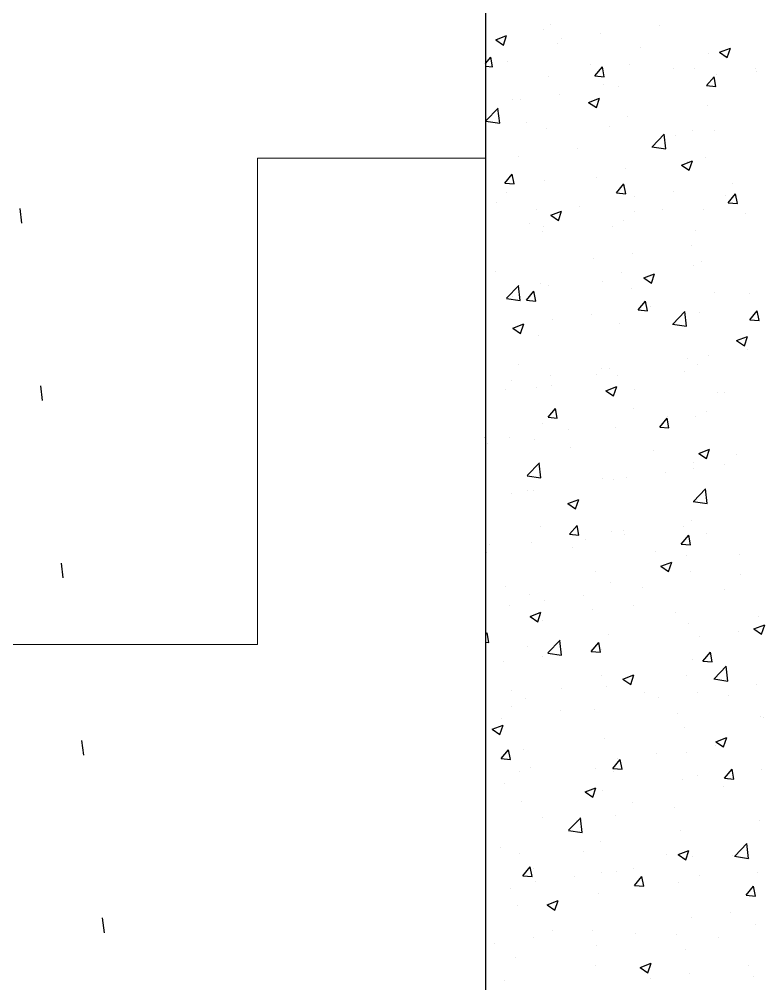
# Model space of a CAD drawing. Header units: millimetres. Extents: x 331487 to 517269, y 198509 to 399936.
# Drawn here: x 419421 to 419899, y 394134 to 394754 of the extents above; entities that cross this region are included whole.
import ezdxf

# ---------------------------------------------------------------- set-up
doc = ezdxf.new("R2010")
doc.units = ezdxf.units.MM
doc.header["$MEASUREMENT"] = 0
doc.layers.add('9th_Column', color=2, linetype='Continuous', lineweight=25)
doc.layers.add('9th_Hatch-4', color=252, linetype='Continuous', lineweight=5)
doc.layers.add('COLUMN', color=6, linetype='Continuous')

msp = doc.modelspace()

# ---------------------------------------------------------------- linework, layer by layer
at = {"layer": '9th_Column'}
msp.add_line((419720.13, 398049.03), (419720.13, 392649.03), dxfattribs=at)
at = {"layer": '9th_Hatch-4', "linetype": 'Continuous'}
for p, q in [((419573.66, 394664.61), (419720.13, 394664.61)), ((419573.66, 394352.11), (419573.66, 394664.61)), ((419261.16, 394352.11), (419573.66, 394352.11))]:
    msp.add_line(p, q, dxfattribs=at)
at = {"layer": 'COLUMN', "color": 2, "linetype": 'Continuous'}
for p, q in [((419757.59, 394747.07), (419757.59, 394747.07)), ((419761.58, 394750.32), (419761.58, 394750.32)), ((419831.69, 394749.75), (419831.69, 394749.75)), ((419726.66, 394740.63), (419733.66, 394743.32)), ((419726.66, 394740.63), (419731.63, 394737.27)), ((419731.63, 394737.27), (419733.66, 394743.32)), ((419768.79, 394741.47), (419768.79, 394741.47)), ((419793.82, 394744.77), (419793.82, 394744.77)), ((419766.48, 394737.99), (419766.48, 394737.99)), ((419819.87, 394735.73), (419819.87, 394735.73)), ((419870.37, 394732.62), (419877.37, 394735.31)), ((419873.25, 394733.48), (419873.25, 394733.48)), ((419875.34, 394729.26), (419877.37, 394735.31)), ((419720.13, 394725.49), (419723.45, 394729.45)), ((419724.61, 394723.17), (419723.45, 394729.44)), ((419863.64, 394731.57), (419863.64, 394731.57)), ((419870.37, 394732.62), (419875.35, 394729.27)), ((419720.13, 394723.57), (419724.61, 394723.18)), ((419734.19, 394726.81), (419734.19, 394726.81)), ((419787.57, 394724.56), (419787.57, 394724.56)), ((419790.36, 394717.43), (419795.18, 394723.18)), ((419796.33, 394716.9), (419795.18, 394723.17)), ((419812.3, 394724.53), (419812.3, 394724.53)), ((419840.95, 394722.3), (419840.95, 394722.3)), ((419854.1, 394722.08), (419854.1, 394722.08)), ((419893.58, 394721.92), (419893.58, 394721.92)), ((419760.36, 394717.03), (419760.36, 394717.03)), ((419790.36, 394717.43), (419796.33, 394716.91)), ((419862.08, 394711.16), (419866.9, 394716.9)), ((419868.06, 394710.62), (419866.9, 394716.89)), ((419868.54, 394718.62), (419868.54, 394718.62)), ((419894.33, 394720.05), (419894.33, 394720.05)), ((419795.79, 394712.07), (419795.79, 394712.07)), ((419805.39, 394710.31), (419805.39, 394710.31)), ((419862.08, 394711.16), (419868.06, 394710.63)), ((419767.51, 394705.32), (419767.51, 394705.32)), ((419786.35, 394700.37), (419793.35, 394703.06)), ((419791.32, 394697.01), (419793.35, 394703.05)), ((419720.42, 394688.49), (419728.21, 394696.61)), ((419729.22, 394687.02), (419728.12, 394696.52)), ((419737.47, 394702.06), (419737.47, 394702.06)), ((419742.48, 394702.03), (419742.48, 394702.03)), ((419786.35, 394700.37), (419791.32, 394697.01)), ((419862.43, 394698.28), (419862.43, 394698.28)), ((419811.08, 394691.24), (419811.08, 394691.24)), ((419720.33, 394688.4), (419729.22, 394687.02)), ((419746.59, 394687.16), (419746.59, 394687.16)), ((419799.97, 394684.9), (419799.97, 394684.9)), ((419759.15, 394683.75), (419759.15, 394683.75)), ((419827.14, 394671.94), (419834.93, 394680.05)), ((419835.95, 394670.47), (419834.84, 394679.96)), ((419842.23, 394679.18), (419842.23, 394679.18)), ((419853.35, 394682.65), (419853.35, 394682.65)), ((419867.27, 394682.48), (419867.27, 394682.48)), ((419827.05, 394671.84), (419835.95, 394670.46)), ((419741.21, 394665.88), (419741.21, 394665.88)), ((419779.08, 394670.87), (419779.08, 394670.87)), ((419846.04, 394660.11), (419853.04, 394662.79)), ((419846.04, 394660.11), (419851.02, 394656.75)), ((419849.97, 394662.42), (419849.97, 394662.42)), ((419851.01, 394656.75), (419853.04, 394662.79)), ((419861.21, 394664.99), (419861.21, 394664.99)), ((419732.51, 394648.49), (419737.33, 394654.23)), ((419738.48, 394647.96), (419737.32, 394654.22)), ((419809.87, 394657.95), (419809.87, 394657.95)), ((419732.51, 394648.49), (419738.48, 394647.96)), ((419757.93, 394650.46), (419757.93, 394650.46)), ((419791.66, 394652.4), (419791.66, 394652.4)), ((419804.23, 394642.21), (419809.05, 394647.96)), ((419810.21, 394641.68), (419809.05, 394647.95)), ((419878.83, 394648.02), (419878.83, 394648.02)), ((419733.34, 394642.39), (419733.34, 394642.39)), ((419804.23, 394642.21), (419810.21, 394641.69)), ((419840.96, 394643.04), (419840.96, 394643.04)), ((419875.96, 394635.94), (419880.78, 394641.68)), ((419881.93, 394635.41), (419880.78, 394641.67)), ((419727.11, 394636.06), (419727.11, 394636.06)), ((419815.93, 394639.74), (419815.93, 394639.74)), ((419873.94, 394640.46), (419873.94, 394640.46)), ((419875.96, 394635.94), (419881.94, 394635.41)), ((419422.31, 394622.71), (419421.2, 394632.21)), ((419752.77, 394631.43), (419752.77, 394631.43)), ((419762.02, 394627.85), (419769.02, 394630.54)), ((419766.99, 394624.5), (419769.02, 394630.54)), ((419780.5, 394633.8), (419780.5, 394633.8)), ((419815.62, 394630.45), (419815.62, 394630.45)), ((419833.88, 394631.55), (419833.88, 394631.55)), ((419860, 394631.71), (419860, 394631.71)), ((419887.26, 394629.29), (419887.26, 394629.29)), ((419748.2, 394622.63), (419748.2, 394622.63)), ((419762.02, 394627.85), (419766.99, 394624.5)), ((419808.65, 394624.66), (419808.65, 394624.66)), ((419756.71, 394617.17), (419756.71, 394617.17)), ((419757.3, 394620.44), (419757.3, 394620.44)), ((419801.58, 394620.37), (419801.58, 394620.37)), ((419854.96, 394618.12), (419854.96, 394618.12)), ((419814.65, 394603.6), (419814.65, 394603.6)), ((419852.53, 394608.58), (419852.53, 394608.58)), ((419789.62, 394600.3), (419789.62, 394600.3)), ((419858.78, 394598.42), (419858.78, 394598.42)), ((419726.47, 394591.99), (419726.47, 394591.99)), ((419807.44, 394591.37), (419807.44, 394591.37)), ((419853.81, 394595.45), (419853.81, 394595.45)), ((419795.49, 394585.44), (419795.49, 394585.44)), ((419821.71, 394587.59), (419828.71, 394590.28)), ((419821.71, 394587.59), (419826.68, 394584.24)), ((419826.68, 394584.23), (419828.71, 394590.28)), ((419733.68, 394574.52), (419741.46, 394582.64)), ((419742.48, 394573.05), (419741.38, 394582.55)), ((419746.38, 394573.27), (419751.2, 394579.01)), ((419752.36, 394572.74), (419751.2, 394579)), ((419755.5, 394583.88), (419755.5, 394583.88)), ((419760.6, 394582.97), (419760.6, 394582.97)), ((419813.98, 394580.72), (419813.98, 394580.72)), ((419733.59, 394574.43), (419742.48, 394573.05)), ((419737.17, 394575.43), (419737.17, 394575.43)), ((419746.38, 394573.27), (419752.36, 394572.74)), ((419818.11, 394566.99), (419822.93, 394572.74)), ((419824.08, 394566.46), (419822.93, 394572.73)), ((419867.37, 394578.46), (419867.37, 394578.46)), ((419889.38, 394577.46), (419889.38, 394577.46)), ((419818.11, 394566.99), (419824.09, 394566.47)), ((419826.22, 394569.14), (419826.22, 394569.14)), ((419889.83, 394560.72), (419894.65, 394566.46)), ((419895.81, 394560.19), (419894.65, 394566.45)), ((419763.31, 394560.86), (419763.31, 394560.86)), ((419788.35, 394564.16), (419788.35, 394564.16)), ((419840.4, 394557.97), (419848.19, 394566.09)), ((419849.2, 394556.5), (419848.1, 394566)), ((419857.56, 394565.13), (419857.56, 394565.13)), ((419889.83, 394560.72), (419895.81, 394560.19)), ((419737.69, 394555.34), (419744.69, 394558.03)), ((419737.69, 394555.34), (419742.66, 394551.98)), ((419742.66, 394551.98), (419744.68, 394558.02)), ((419806.22, 394558.09), (419806.22, 394558.09)), ((419840.31, 394557.88), (419849.21, 394556.5)), ((419754.28, 394550.59), (419754.28, 394550.59)), ((419881.4, 394547.33), (419888.4, 394550.02)), ((419886.37, 394543.97), (419888.4, 394550.01)), ((419881.4, 394547.33), (419886.37, 394543.97)), ((419888.1, 394541.31), (419888.1, 394541.31)), ((419849.68, 394535.79), (419849.68, 394535.79)), ((419863.07, 394538.02), (419863.07, 394538.02)), ((419741.13, 394531.87), (419741.13, 394531.87)), ((419794.51, 394529.62), (419794.51, 394529.62)), ((419799.91, 394529.7), (419799.91, 394529.7)), ((419856.35, 394531.84), (419856.35, 394531.84)), ((419762.04, 394524.71), (419762.04, 394524.71)), ((419791.36, 394525.78), (419791.36, 394525.78)), ((419805, 394524.8), (419805, 394524.8)), ((419847.89, 394527.36), (419847.89, 394527.36)), ((419435.57, 394508.75), (419434.46, 394518.24)), ((419737.01, 394521.42), (419737.01, 394521.42)), ((419753.07, 394517.3), (419753.07, 394517.3)), ((419762.21, 394518.44), (419762.21, 394518.44)), ((419797.38, 394515.08), (419804.38, 394517.76)), ((419802.35, 394511.72), (419804.37, 394517.76)), ((419733.04, 394515.77), (419733.04, 394515.77)), ((419797.38, 394515.08), (419802.35, 394511.72)), ((419815.6, 394516.18), (419815.6, 394516.18)), ((419868.98, 394513.93), (419868.98, 394513.93)), ((419873.64, 394513.83), (419873.64, 394513.83)), ((419760.26, 394498.05), (419765.08, 394503.79)), ((419760.26, 394498.05), (419766.23, 394497.53)), ((419766.23, 394497.52), (419765.07, 394503.79)), ((419815.32, 394503.82), (419815.32, 394503.82)), ((419836.76, 394498.57), (419836.76, 394498.57)), ((419855.13, 394498.55), (419855.13, 394498.55)), ((419861.8, 394501.87), (419861.8, 394501.87)), ((419757, 394493.81), (419757, 394493.81)), ((419831.98, 394491.77), (419836.8, 394497.52)), ((419831.98, 394491.77), (419837.96, 394491.25)), ((419837.96, 394491.24), (419836.8, 394497.51)), ((419773.61, 394490.26), (419773.61, 394490.26)), ((419803.79, 394491.51), (419803.79, 394491.51)), ((419720.13, 394485.42), (419720.36, 394485.51)), ((419720.13, 394484.85), (419720.35, 394485.51)), ((419721.23, 394481.04), (419721.23, 394481.04)), ((419735.73, 394485.27), (419735.73, 394485.27)), ((419751.85, 394484.01), (419751.85, 394484.01)), ((419774.62, 394478.79), (419774.62, 394478.79)), ((419828, 394476.53), (419828, 394476.53)), ((419857.07, 394474.81), (419864.07, 394477.5)), ((419857.07, 394474.81), (419862.04, 394471.46)), ((419862.04, 394471.46), (419864.07, 394477.5)), ((419881.38, 394474.28), (419881.38, 394474.28)), ((419746.93, 394460.56), (419754.72, 394468.68)), ((419755.74, 394459.09), (419754.63, 394468.59)), ((419853.51, 394468.82), (419853.51, 394468.82)), ((419873.36, 394467.41), (419873.36, 394467.41)), ((419835.49, 394462.43), (419835.49, 394462.43)), ((419853.92, 394465.26), (419853.92, 394465.26)), ((419746.85, 394460.47), (419755.74, 394459.09)), ((419795.2, 394458.81), (419795.2, 394458.81)), ((419802.57, 394458.22), (419802.57, 394458.22)), ((419810.45, 394459.13), (419810.45, 394459.13)), ((419736.88, 394448.8), (419736.88, 394448.8)), ((419747.3, 394450.82), (419747.3, 394450.82)), ((419750.63, 394450.72), (419750.63, 394450.72)), ((419853.66, 394444.01), (419861.45, 394452.13)), ((419862.46, 394442.54), (419861.36, 394452.04)), ((419773.05, 394442.56), (419780.05, 394445.25)), ((419773.05, 394442.56), (419778.02, 394439.21)), ((419778.02, 394439.2), (419780.04, 394445.25)), ((419853.57, 394443.92), (419862.46, 394442.54)), ((419852.7, 394431.97), (419852.7, 394431.97)), ((419755.14, 394427.69), (419755.14, 394427.69)), ((419774.13, 394422.83), (419778.95, 394428.57)), ((419780.11, 394422.3), (419778.95, 394428.57)), ((419801.36, 394424.93), (419801.36, 394424.93)), ((419808.52, 394425.43), (419808.52, 394425.43)), ((419847.06, 394427.97), (419847.06, 394427.97)), ((419749.42, 394417.43), (419749.42, 394417.43)), ((419774.13, 394422.83), (419780.11, 394422.31)), ((419784.15, 394419.69), (419784.15, 394419.69)), ((419809.18, 394422.99), (419809.18, 394422.99)), ((419845.86, 394416.55), (419850.68, 394422.3)), ((419851.83, 394416.02), (419850.68, 394422.29)), ((419861.91, 394423.18), (419861.91, 394423.18)), ((419720.99, 394411.38), (419720.99, 394411.38)), ((419722.84, 394416.51), (419722.84, 394416.51)), ((419776.23, 394414.25), (419776.23, 394414.25)), ((419829.61, 394412), (419829.61, 394412)), ((419845.86, 394416.55), (419851.84, 394416.03)), ((419832.74, 394402.3), (419839.74, 394404.99)), ((419837.71, 394398.94), (419839.73, 394404.98)), ((419849.39, 394409.16), (419849.39, 394409.16)), ((419882.99, 394409.74), (419882.99, 394409.74)), ((419448.82, 394394.78), (419447.72, 394404.28)), ((419791.07, 394399.15), (419791.07, 394399.15)), ((419832.74, 394402.3), (419837.71, 394398.94)), ((419851.48, 394398.68), (419851.48, 394398.68)), ((419883.9, 394396.85), (419883.9, 394396.85)), ((419732.75, 394389.14), (419732.75, 394389.14)), ((419800.14, 394391.64), (419800.14, 394391.64)), ((419820.75, 394388.53), (419820.75, 394388.53)), ((419873.35, 394387.2), (419873.35, 394387.2)), ((419748.2, 394384.14), (419748.2, 394384.14)), ((419757.84, 394380.25), (419757.84, 394380.25)), ((419782.87, 394383.55), (419782.87, 394383.55)), ((419735.25, 394376.86), (419735.25, 394376.86)), ((419788.63, 394374.6), (419788.63, 394374.6)), ((419815.03, 394377.19), (419815.03, 394377.19)), ((419748.71, 394370.05), (419755.72, 394372.73)), ((419748.71, 394370.05), (419753.69, 394366.69)), ((419753.68, 394366.69), (419755.71, 394372.73)), ((419842.01, 394372.34), (419842.01, 394372.34)), ((419895.39, 394370.09), (419895.39, 394370.09)), ((419756.71, 394367.18), (419756.71, 394367.18)), ((419850.27, 394365.39), (419850.27, 394365.39)), ((419892.43, 394362.04), (419899.43, 394364.72)), ((419892.43, 394362.04), (419897.4, 394358.68)), ((419897.4, 394358.68), (419899.42, 394364.72)), ((419720.13, 394358.47), (419721.1, 394359.63)), ((419722.25, 394353.35), (419721.1, 394359.62)), ((419798.92, 394358.35), (419798.92, 394358.35)), ((419857.6, 394357.41), (419857.6, 394357.41)), ((419882.63, 394360.7), (419882.63, 394360.7)), ((419720.13, 394353.55), (419722.26, 394353.36)), ((419746.99, 394350.85), (419746.99, 394350.85)), ((419760.19, 394346.6), (419767.98, 394354.71)), ((419769, 394345.13), (419767.89, 394354.62)), ((419788.01, 394347.61), (419792.83, 394353.35)), ((419793.98, 394347.08), (419792.82, 394353.35)), ((419756.57, 394344.11), (419756.57, 394344.11)), ((419760.1, 394346.5), (419769, 394345.12)), ((419788.01, 394347.61), (419793.98, 394347.09)), ((419794.44, 394349.09), (419794.44, 394349.09)), ((419859.73, 394341.33), (419864.55, 394347.08)), ((419865.71, 394340.8), (419864.55, 394347.07)), ((419731.53, 394340.81), (419731.53, 394340.81)), ((419853.22, 394342.19), (419853.22, 394342.19)), ((419859.73, 394341.33), (419865.71, 394340.81)), ((419866.92, 394330.04), (419874.7, 394338.16)), ((419875.72, 394328.57), (419874.62, 394338.07)), ((419794.9, 394332.18), (419794.9, 394332.18)), ((419808.41, 394329.78), (419815.41, 394332.47)), ((419813.37, 394326.43), (419815.4, 394332.47)), ((419849.05, 394332.1), (419849.05, 394332.1)), ((419797.71, 394325.06), (419797.71, 394325.06)), ((419808.41, 394329.78), (419813.38, 394326.43)), ((419866.83, 394329.95), (419875.72, 394328.57)), ((419894.2, 394326.25), (419894.2, 394326.25)), ((419736.58, 394322.17), (419736.58, 394322.17)), ((419769.16, 394323.5), (419769.16, 394323.5)), ((419822.54, 394321.25), (419822.54, 394321.25)), ((419856.32, 394321.26), (419856.32, 394321.26)), ((419875.92, 394318.99), (419875.92, 394318.99)), ((419736.86, 394312.32), (419736.86, 394312.32)), ((419745.77, 394317.56), (419745.77, 394317.56)), ((419831.29, 394317.96), (419831.29, 394317.96)), ((419768.13, 394309.65), (419768.13, 394309.65)), ((419790.24, 394310.07), (419790.24, 394310.07)), ((419843.62, 394307.81), (419843.62, 394307.81)), ((419724.38, 394297.53), (419731.38, 394300.22)), ((419729.35, 394294.17), (419731.38, 394300.22)), ((419730.26, 394304.66), (419730.26, 394304.66)), ((419897, 394305.56), (419897, 394305.56)), ((419898.35, 394305.21), (419898.35, 394305.21)), ((419724.38, 394297.53), (419729.36, 394294.18)), ((419847.84, 394298.81), (419847.84, 394298.81)), ((419462.08, 394280.82), (419460.98, 394290.32)), ((419796.49, 394291.77), (419796.49, 394291.77)), ((419868.1, 394289.52), (419875.1, 394292.21)), ((419868.1, 394289.52), (419873.07, 394286.17)), ((419873.07, 394286.17), (419875.09, 394292.21)), ((419730.16, 394278.67), (419734.98, 394284.41)), ((419736.13, 394278.13), (419734.97, 394284.4)), ((419744.55, 394284.27), (419744.55, 394284.27)), ((419830.02, 394281.82), (419830.02, 394281.82)), ((419849.09, 394282.53), (419849.09, 394282.53)), ((419867.89, 394286.81), (419867.89, 394286.81)), ((419730.16, 394278.67), (419736.13, 394278.14)), ((419801.88, 394272.39), (419806.7, 394278.14)), ((419804.98, 394278.52), (419804.98, 394278.52)), ((419807.86, 394271.86), (419806.7, 394278.13)), ((419741.83, 394270.21), (419741.83, 394270.21)), ((419749.26, 394272.67), (419749.26, 394272.67)), ((419790.77, 394272.52), (419790.77, 394272.52)), ((419801.88, 394272.39), (419807.86, 394271.87)), ((419802.64, 394270.41), (419802.64, 394270.41)), ((419873.61, 394266.11), (419878.43, 394271.86)), ((419879.58, 394265.58), (419878.43, 394271.85)), ((419897.13, 394271.92), (419897.13, 394271.92)), ((419732.45, 394262.51), (419732.45, 394262.51)), ((419846.62, 394265.52), (419846.62, 394265.52)), ((419856.02, 394268.16), (419856.02, 394268.16)), ((419873.61, 394266.12), (419879.59, 394265.59)), ((419784.07, 394257.27), (419791.08, 394259.96)), ((419784.07, 394257.27), (419789.05, 394253.91)), ((419789.04, 394253.91), (419791.07, 394259.95)), ((419795.28, 394258.48), (419795.28, 394258.48)), ((419873.05, 394260.57), (419873.05, 394260.57)), ((419743.34, 394250.98), (419743.34, 394250.98)), ((419814.73, 394250.56), (419814.73, 394250.56)), ((419841.58, 394247.36), (419841.58, 394247.36)), ((419756.41, 394240.55), (419756.41, 394240.55)), ((419773.45, 394232.63), (419781.24, 394240.75)), ((419778.68, 394239.08), (419778.68, 394239.08)), ((419782.25, 394231.16), (419781.15, 394240.66)), ((419803.71, 394242.38), (419803.71, 394242.38)), ((419895.92, 394238.63), (419895.92, 394238.63)), ((419773.36, 394232.54), (419782.26, 394231.16)), ((419845.4, 394232.23), (419845.4, 394232.23)), ((419729.79, 394221.57), (419729.79, 394221.57)), ((419783.17, 394219.31), (419783.17, 394219.31)), ((419794.06, 394225.19), (419794.06, 394225.19)), ((419843.76, 394217.01), (419850.77, 394219.69)), ((419848.73, 394213.65), (419850.76, 394219.69)), ((419880.17, 394216.08), (419887.96, 394224.2)), ((419888.98, 394214.61), (419887.87, 394224.11)), ((419742.12, 394217.69), (419742.12, 394217.69)), ((419836.55, 394217.06), (419836.55, 394217.06)), ((419843.76, 394217.01), (419848.74, 394213.65)), ((419852.92, 394215.57), (419852.92, 394215.57)), ((419878.43, 394216.24), (419878.43, 394216.24)), ((419880.09, 394215.99), (419888.98, 394214.61)), ((419889.93, 394214.8), (419889.93, 394214.8)), ((419744.03, 394203.45), (419748.85, 394209.19)), ((419750.01, 394202.92), (419748.85, 394209.18)), ((419750.87, 394208.14), (419750.87, 394208.14)), ((419815.28, 394207.92), (419815.28, 394207.92)), ((419744.03, 394203.45), (419750.01, 394202.92)), ((419777.4, 394202.94), (419777.4, 394202.94)), ((419794.61, 394205.55), (419794.61, 394205.55)), ((419804.25, 394205.88), (419804.25, 394205.88)), ((419815.76, 394197.17), (419820.58, 394202.92)), ((419821.73, 394196.64), (419820.57, 394202.91)), ((419857.64, 394203.63), (419857.64, 394203.63)), ((419894.7, 394205.34), (419894.7, 394205.34)), ((419736.29, 394195.54), (419736.29, 394195.54)), ((419752.37, 394199.64), (419752.37, 394199.64)), ((419815.76, 394197.17), (419821.73, 394196.65)), ((419844.19, 394198.94), (419844.19, 394198.94)), ((419887.48, 394190.9), (419892.3, 394196.64)), ((419893.46, 394190.37), (419892.3, 394196.63)), ((419792.84, 394191.9), (419792.84, 394191.9)), ((419887.48, 394190.9), (419893.46, 394190.37)), ((419740.91, 394184.4), (419740.91, 394184.4)), ((419759.74, 394184.75), (419766.74, 394187.44)), ((419759.74, 394184.75), (419764.72, 394181.4)), ((419764.71, 394181.4), (419766.74, 394187.44)), ((419475.34, 394166.85), (419474.23, 394176.35)), ((419852.12, 394176.8), (419852.12, 394176.8)), ((419877.16, 394180.09), (419877.16, 394180.09)), ((419893.48, 394172.06), (419893.48, 394172.06)), ((419751.1, 394163.5), (419751.1, 394163.5)), ((419763.27, 394168.48), (419763.27, 394168.48)), ((419788.97, 394168.48), (419788.97, 394168.48)), ((419816.66, 394166.23), (419816.66, 394166.23)), ((419842.97, 394165.65), (419842.97, 394165.65)), ((419870.04, 394163.97), (419870.04, 394163.97)), ((419726.06, 394160.2), (419726.06, 394160.2)), ((419791.63, 394158.61), (419791.63, 394158.61)), ((419739.69, 394151.12), (419739.69, 394151.12)), ((419848.8, 394155.9), (419848.8, 394155.9)), ((419790.48, 394145.89), (419790.48, 394145.89)), ((419819.43, 394144.49), (419826.43, 394147.18)), ((419824.4, 394141.14), (419826.43, 394147.18)), ((419888.72, 394145.64), (419888.72, 394145.64)), ((419819.43, 394144.49), (419824.41, 394141.14)), ((419850.85, 394140.65), (419850.85, 394140.65)), ((419892.27, 394138.77), (419892.27, 394138.77)), ((419732.16, 394135.88), (419732.16, 394135.88)), ((419825.82, 394137.36), (419825.82, 394137.36))]:
    msp.add_line(p, q, dxfattribs=at)

doc.saveas('drawing.dxf')
